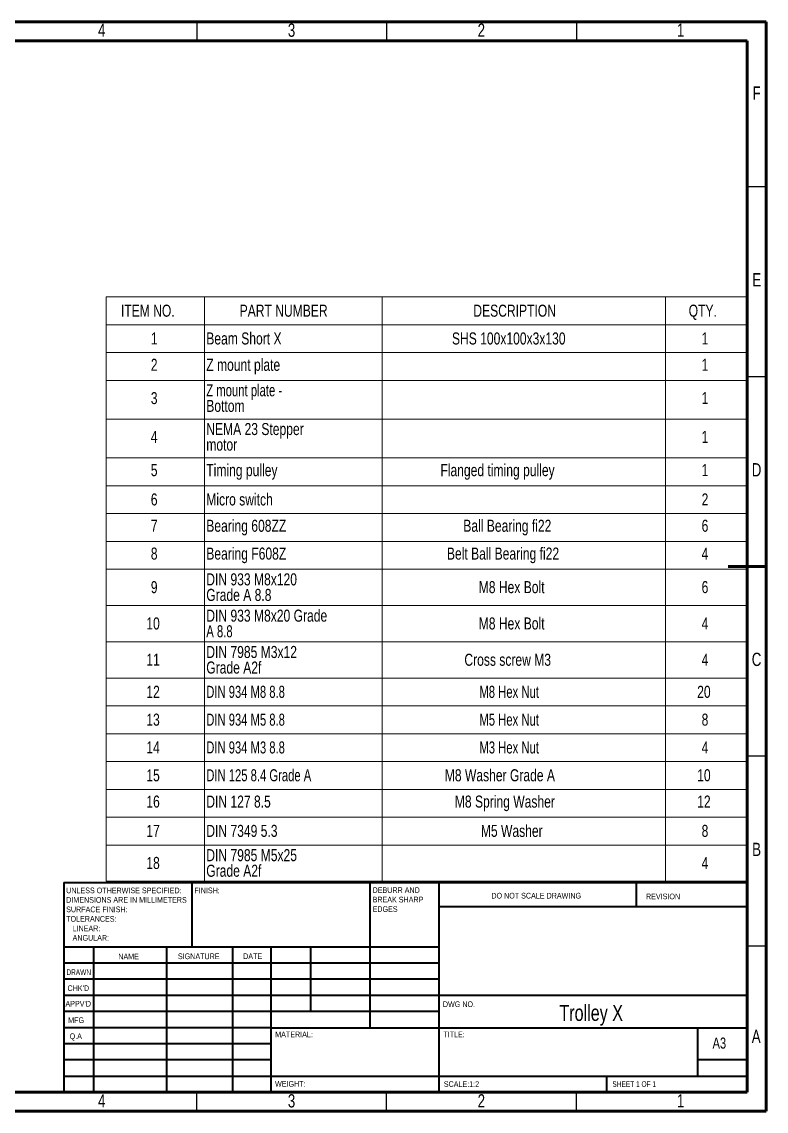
# Model space of a CAD drawing. Header units: millimetres. Extents: x 15 to 415, y 5 to 292.
# Drawn here: x 218.9 to 415, y 5 to 292 of the extents above; entities that cross this region are included whole.
import ezdxf

# ---------------------------------------------------------------- set-up
doc = ezdxf.new("R2010")
doc.units = ezdxf.units.MM
doc.styles.add('SLDTEXTSTYLE0', font='TXT', dxfattribs={"width": 0.75})
doc.styles.add('SLDTEXTSTYLE1', font='TXT', dxfattribs={"width": 0.686449})
doc.styles.add('SLDTEXTSTYLE2', font='TXT', dxfattribs={"width": 0.6875})
doc.styles.add('SLDTEXTSTYLE3', font='TXT', dxfattribs={"width": 0.7})
doc.styles.add('SLDTEXTSTYLE4', font='TXT', dxfattribs={"width": 0.696429})
doc.styles.add('SLDTEXTSTYLE5', font='TXT', dxfattribs={"width": 0.697368})

# ---------------------------------------------------------------- blocks, each defined once
blk = doc.blocks.new('SW_NOTE_0')
at = {"color": 0, "linetype": 'Continuous', "lineweight": 0, "char_height": 1.5, "attachment_point": 1, "style": 'SLDTEXTSTYLE0'}
for s, insert in [('UNLESS OTHERWISE SPECIFIED:', (0, 1.93)), ('DIMENSIONS ARE IN MILLIMETERS', (0, -0.57)), ('TOLERANCES:', (0, -5.57)), ('SURFACE FINISH:', (0, -3.07)), ('LINEAR:', (1.69, -8.07)), ('ANGULAR:', (1.69, -10.57))]:
    blk.add_mtext(s, dxfattribs=dict(at, insert=insert))
blk = doc.blocks.new('SW_NOTE_1')
at = {"color": 0, "linetype": 'Continuous', "lineweight": 0, "char_height": 1.5, "attachment_point": 1, "style": 'SLDTEXTSTYLE0'}
for s, insert in [('DEBURR AND', (0, 1.93)), ('BREAK SHARP', (0, -0.57)), ('EDGES', (0, -3.07))]:
    blk.add_mtext(s, dxfattribs=dict(at, insert=insert))
blk = doc.blocks.new('SW_TABLEANNOTATION_0')
at = {"color": 0, "linetype": 'Continuous', "lineweight": 0}
for p, q in [((0, 0), (0, -153.94)), ((168.76, 0), (0, 0)), ((25.88, 0), (25.88, -7.33)), ((72.7, 0), (72.7, -7.33)), ((147.33, 0), (147.33, -7.33)), ((168.76, -153.94), (168.76, 0)), ((0, -7.33), (168.76, -7.33)), ((25.88, -7.33), (25.88, -153.94)), ((72.7, -7.33), (72.7, -153.94)), ((147.33, -7.33), (147.33, -153.94)), ((0, -14.65), (168.76, -14.65)), ((0, -21.98), (168.76, -21.98)), ((0, -32.19), (168.76, -32.19)), ((0, -42.4), (168.76, -42.4)), ((0, -49.73), (168.76, -49.73)), ((0, -57.06), (168.76, -57.06)), ((0, -64.38), (168.76, -64.38)), ((0, -71.71), (168.76, -71.71)), ((0, -81.28), (168.76, -81.28)), ((0, -90.84), (168.76, -90.84)), ((0, -100.41), (168.76, -100.41)), ((0, -107.74), (168.76, -107.74)), ((0, -115.07), (168.76, -115.07)), ((0, -122.39), (168.76, -122.39)), ((0, -129.72), (168.76, -129.72)), ((0, -137.05), (168.76, -137.05)), ((0, -144.37), (168.76, -144.37)), ((0, -153.94), (168.76, -153.94))]:
    blk.add_line(p, q, dxfattribs=at)
at = {"color": 0, "linetype": 'Continuous', "lineweight": 0, "attachment_point": 1}
for s, insert, char_height, style in [('ITEM NO.', (3.9, -2.02), 3.175, 'SLDTEXTSTYLE0'), ('PART NUMBER', (35.17, -2.02), 3.175, 'SLDTEXTSTYLE0'), ('DESCRIPTION', (96.73, -2.02), 3.175, 'SLDTEXTSTYLE0'), ('QTY.', (153.46, -2.02), 3.175, 'SLDTEXTSTYLE0'), ('1', (11.77, -9.34), 3.17, 'SLDTEXTSTYLE0'), ('Beam Short X', (26.38, -9.34), 3.175, 'SLDTEXTSTYLE0'), ('SHS 100x100x3x130', (91.1, -9.34), 3.175, 'SLDTEXTSTYLE0'), ('1', (156.87, -9.34), 3.17, 'SLDTEXTSTYLE0'), ('2', (11.77, -16.28), 3.17, 'SLDTEXTSTYLE0'), ('Z mount plate', (26.38, -16.28), 3.175, 'SLDTEXTSTYLE0'), ('1', (156.87, -16.28), 3.17, 'SLDTEXTSTYLE0'), ('Z mount plate -', (26.38, -22.99), 3.175, 'SLDTEXTSTYLE3'), ('3', (11.77, -25.05), 3.17, 'SLDTEXTSTYLE0'), ('1', (156.87, -25.05), 3.17, 'SLDTEXTSTYLE0'), ('Bottom', (26.38, -27.1), 3.175, 'SLDTEXTSTYLE0'), ('NEMA 23 Stepper', (26.38, -33.2), 3.175, 'SLDTEXTSTYLE0'), ('4', (11.77, -35.26), 3.17, 'SLDTEXTSTYLE0'), ('1', (156.87, -35.26), 3.17, 'SLDTEXTSTYLE0'), ('motor', (26.38, -37.31), 3.175, 'SLDTEXTSTYLE0'), ('5', (11.77, -44.03), 3.17, 'SLDTEXTSTYLE0'), ('Timing pulley', (26.38, -44.03), 3.175, 'SLDTEXTSTYLE0'), ('Flanged timing pulley', (88.06, -44.03), 3.175, 'SLDTEXTSTYLE0'), ('1', (156.87, -44.03), 3.17, 'SLDTEXTSTYLE0'), ('Micro switch', (26.38, -51.75), 3.175, 'SLDTEXTSTYLE0'), ('6', (11.77, -51.75), 3.17, 'SLDTEXTSTYLE0'), ('2', (156.87, -51.75), 3.17, 'SLDTEXTSTYLE0'), ('7', (11.77, -58.68), 3.17, 'SLDTEXTSTYLE0'), ('Bearing 608ZZ', (26.38, -58.68), 3.175, 'SLDTEXTSTYLE0'), ('Ball Bearing fi22', (94.09, -58.68), 3.175, 'SLDTEXTSTYLE0'), ('6', (156.87, -58.68), 3.17, 'SLDTEXTSTYLE0'), ('8', (11.77, -66.01), 3.17, 'SLDTEXTSTYLE0'), ('Bearing F608Z', (26.38, -66.01), 3.175, 'SLDTEXTSTYLE0'), ('Belt Ball Bearing fi22', (89.77, -66.01), 3.175, 'SLDTEXTSTYLE0'), ('4', (156.87, -66.01), 3.17, 'SLDTEXTSTYLE0'), ('DIN 933 M8x120', (26.38, -72.8), 3.175, 'SLDTEXTSTYLE0'), ('9', (11.77, -74.85), 3.17, 'SLDTEXTSTYLE0'), ('Grade A 8.8', (26.38, -76.9), 3.175, 'SLDTEXTSTYLE0'), ('M8 Hex Bolt', (98.15, -74.85), 3.175, 'SLDTEXTSTYLE0'), ('6', (156.87, -74.85), 3.17, 'SLDTEXTSTYLE0'), ('DIN 933 M8x20 Grade', (26.38, -82.36), 3.175, 'SLDTEXTSTYLE0'), ('10', (10.59, -84.42), 3.175, 'SLDTEXTSTYLE0'), ('M8 Hex Bolt', (98.15, -84.42), 3.175, 'SLDTEXTSTYLE0'), ('4', (156.87, -84.42), 3.17, 'SLDTEXTSTYLE0'), ('A 8.8', (26.38, -86.47), 3.175, 'SLDTEXTSTYLE3'), ('11', (10.59, -93.98), 3.175, 'SLDTEXTSTYLE0'), ('DIN 7985 M3x12', (26.38, -91.93), 3.175, 'SLDTEXTSTYLE0'), ('Cross screw M3', (94.37, -93.98), 3.175, 'SLDTEXTSTYLE0'), ('4', (156.87, -93.98), 3.17, 'SLDTEXTSTYLE0'), ('Grade A2f', (26.38, -96.03), 3.175, 'SLDTEXTSTYLE0'), ('12', (10.59, -102.43), 3.175, 'SLDTEXTSTYLE0'), ('DIN 934 M8 8.8', (26.38, -102.43), 3.175, 'SLDTEXTSTYLE4'), ('M8 Hex Nut', (98.32, -102.43), 3.175, 'SLDTEXTSTYLE3'), ('20', (155.7, -102.43), 3.175, 'SLDTEXTSTYLE0'), ('13', (10.59, -109.76), 3.175, 'SLDTEXTSTYLE0'), ('DIN 934 M5 8.8', (26.38, -109.76), 3.175, 'SLDTEXTSTYLE4'), ('M5 Hex Nut', (98.32, -109.76), 3.175, 'SLDTEXTSTYLE3'), ('8', (156.87, -109.76), 3.17, 'SLDTEXTSTYLE0'), ('14', (10.59, -117.08), 3.175, 'SLDTEXTSTYLE0'), ('DIN 934 M3 8.8', (26.38, -117.08), 3.175, 'SLDTEXTSTYLE4'), ('M3 Hex Nut', (98.32, -117.08), 3.175, 'SLDTEXTSTYLE3'), ('4', (156.87, -117.08), 3.17, 'SLDTEXTSTYLE0'), ('15', (10.59, -124.41), 3.175, 'SLDTEXTSTYLE0'), ('DIN 125 8.4 Grade A', (26.38, -124.41), 3.175, 'SLDTEXTSTYLE5'), ('M8 Washer Grade A', (89.21, -124.41), 3.175, 'SLDTEXTSTYLE0'), ('10', (155.7, -124.41), 3.175, 'SLDTEXTSTYLE0'), ('16', (10.59, -131.34), 3.175, 'SLDTEXTSTYLE0'), ('DIN 127 8.5', (26.38, -131.34), 3.175, 'SLDTEXTSTYLE0'), ('M8 Spring Washer', (91.85, -131.34), 3.175, 'SLDTEXTSTYLE0'), ('12', (155.7, -131.34), 3.175, 'SLDTEXTSTYLE0'), ('17', (10.59, -139.06), 3.175, 'SLDTEXTSTYLE0'), ('DIN 7349 5.3', (26.38, -139.06), 3.175, 'SLDTEXTSTYLE0'), ('M5 Washer', (98.71, -139.06), 3.175, 'SLDTEXTSTYLE0'), ('8', (156.87, -139.06), 3.17, 'SLDTEXTSTYLE0'), ('DIN 7985 M5x25', (26.38, -145.46), 3.175, 'SLDTEXTSTYLE0'), ('18', (10.59, -147.51), 3.175, 'SLDTEXTSTYLE0'), ('4', (156.87, -147.51), 3.17, 'SLDTEXTSTYLE0'), ('Grade A2f', (26.38, -149.56), 3.175, 'SLDTEXTSTYLE0')]:
    blk.add_mtext(s, dxfattribs=dict(at, insert=insert, char_height=char_height, style=style))

msp = doc.modelspace()

# ---------------------------------------------------------------- linework, layer by layer
at = {"color": 7, "linetype": 'Continuous', "lineweight": 60}
for p, q in [((15, 292), (415, 292)), ((415, 292), (415, 5)), ((20, 287), (410, 287)), ((410, 287), (410, 10)), ((415, 148.5), (405, 148.5)), ((410, 65.25), (410, 10)), ((410, 10), (20, 10)), ((410, 10), (222.8, 10)), ((415, 5), (15, 5))]:
    msp.add_line(p, q, dxfattribs=at)
at = {"color": 7, "linetype": 'Continuous', "lineweight": 30}
for p, q in [((265, 292), (265, 287)), ((315, 292), (315, 287)), ((365, 292), (365, 287)), ((415, 248.5), (410, 248.5)), ((415, 198.5), (410, 198.5)), ((415, 98.5), (410, 98.5)), ((415, 48.5), (410, 48.5)), ((265, 5), (265, 10)), ((315, 5), (315, 10)), ((365, 5), (365, 10))]:
    msp.add_line(p, q, dxfattribs=at)
at = {"color": 7, "linetype": 'Continuous', "lineweight": 40}
for p, q in [((230, 65.25), (410, 65.25)), ((230, 65.25), (230, 10)), ((263.8, 48.25), (263.8, 65.25)), ((310.6, 65.25), (310.6, 27)), ((328.8, 65.25), (328.8, 10)), ((380.8, 58.88), (380.8, 65.25)), ((410, 58.88), (328.8, 58.88)), ((328.8, 48.25), (230, 48.25)), ((237.8, 48.25), (237.8, 10)), ((256.99, 48.25), (256.99, 10)), ((274.4, 48.25), (274.4, 10)), ((284.6, 10), (284.6, 48.25)), ((295, 31.25), (295, 48.25)), ((328.8, 44), (230, 44)), ((328.8, 39.75), (230, 39.75)), ((410, 35.5), (230, 35.5)), ((328.8, 31.25), (230, 31.25)), ((284.6, 27), (230, 27)), ((284.6, 27), (410, 27)), ((397, 14.25), (397, 27)), ((284.6, 22.75), (230, 22.75)), ((284.6, 18.5), (230, 18.5)), ((410, 18.5), (397, 18.5)), ((230, 14.25), (410, 14.25)), ((373, 10), (373, 14.25))]:
    msp.add_line(p, q, dxfattribs=at)

# ---------------------------------------------------------------- block references
at = {"color": 7, "linetype": 'Continuous', "lineweight": 0}
for name, p in [('SW_TABLEANNOTATION_0', (241.12, 219.5)), ('SW_NOTE_0', (230.59, 61.99)), ('SW_NOTE_1', (311.31, 62.07))]:
    msp.add_blockref(name, p, dxfattribs=at)

# ---------------------------------------------------------------- texts
for s, insert, char_height, attachment_point, style in [('4', (239.96, 291.54), 3.5, 2, 'SLDTEXTSTYLE0'), ('3', (289.96, 291.54), 3.5, 2, 'SLDTEXTSTYLE0'), ('2', (339.96, 291.54), 3.5, 2, 'SLDTEXTSTYLE0'), ('1', (392.46, 291.54), 3.5, 2, 'SLDTEXTSTYLE0'), ('F', (412.46, 274.98), 3.5, 2, 'SLDTEXTSTYLE0'), ('E', (412.51, 225.79), 3.5, 2, 'SLDTEXTSTYLE0'), ('D', (412.46, 175.73), 3.5, 2, 'SLDTEXTSTYLE0'), ('C', (412.46, 125.79), 3.5, 2, 'SLDTEXTSTYLE0'), ('B', (412.47, 75.73), 3.5, 2, 'SLDTEXTSTYLE0'), ('FINISH:', (264.37, 63.92), 1.5, 1, 'SLDTEXTSTYLE0'), ('DO NOT SCALE DRAWING', (342.61, 62.53), 1.5, 1, 'SLDTEXTSTYLE0'), ('REVISION', (383.33, 62.33), 1.5, 1, 'SLDTEXTSTYLE0'), ('NAME', (244.32, 46.5), 1.5, 1, 'SLDTEXTSTYLE0'), ('SIGNATURE', (260.03, 46.56), 1.5, 1, 'SLDTEXTSTYLE0'), ('DATE', (277.21, 46.58), 1.5, 1, 'SLDTEXTSTYLE0'), ('DRAWN', (230.64, 42.38), 1.5, 1, 'SLDTEXTSTYLE1'), ("CHK'D", (230.94, 38.16), 1.5, 1, 'SLDTEXTSTYLE0'), ("APPV'D", (230.4, 34.07), 1.5, 1, 'SLDTEXTSTYLE0'), ('DWG NO.', (329.83, 33.93), 1.5, 1, 'SLDTEXTSTYLE0'), ('Trolley X', (368.9, 33.02), 4.233, 2, 'SLDTEXTSTYLE0'), ('MFG', (231.12, 29.72), 1.5, 1, 'SLDTEXTSTYLE0'), ('MATERIAL:', (285.65, 25.99), 1.5, 1, 'SLDTEXTSTYLE0'), ('TITLE:', (329.95, 25.99), 1.5, 1, 'SLDTEXTSTYLE0'), ('A', (412.36, 26.48), 3.5, 2, 'SLDTEXTSTYLE0'), ('Q.A', (231.51, 25.5), 1.5, 1, 'SLDTEXTSTYLE0'), ('A3', (400.87, 24.41), 2.91, 1, 'SLDTEXTSTYLE0'), ('WEIGHT:', (285.62, 12.95), 1.499, 1, 'SLDTEXTSTYLE0'), ('SCALE:1:2', (330.07, 12.9), 1.5, 1, 'SLDTEXTSTYLE0'), ('SHEET 1 OF 1', (374.48, 12.9), 1.5, 1, 'SLDTEXTSTYLE2'), ('4', (239.96, 9.48), 3.5, 2, 'SLDTEXTSTYLE0'), ('3', (289.96, 9.48), 3.5, 2, 'SLDTEXTSTYLE0'), ('2', (339.96, 9.48), 3.5, 2, 'SLDTEXTSTYLE0'), ('1', (392.46, 9.48), 3.5, 2, 'SLDTEXTSTYLE0')]:
    msp.add_mtext(s, dxfattribs=dict(at, insert=insert, char_height=char_height, attachment_point=attachment_point, style=style))

doc.saveas('drawing.dxf')
